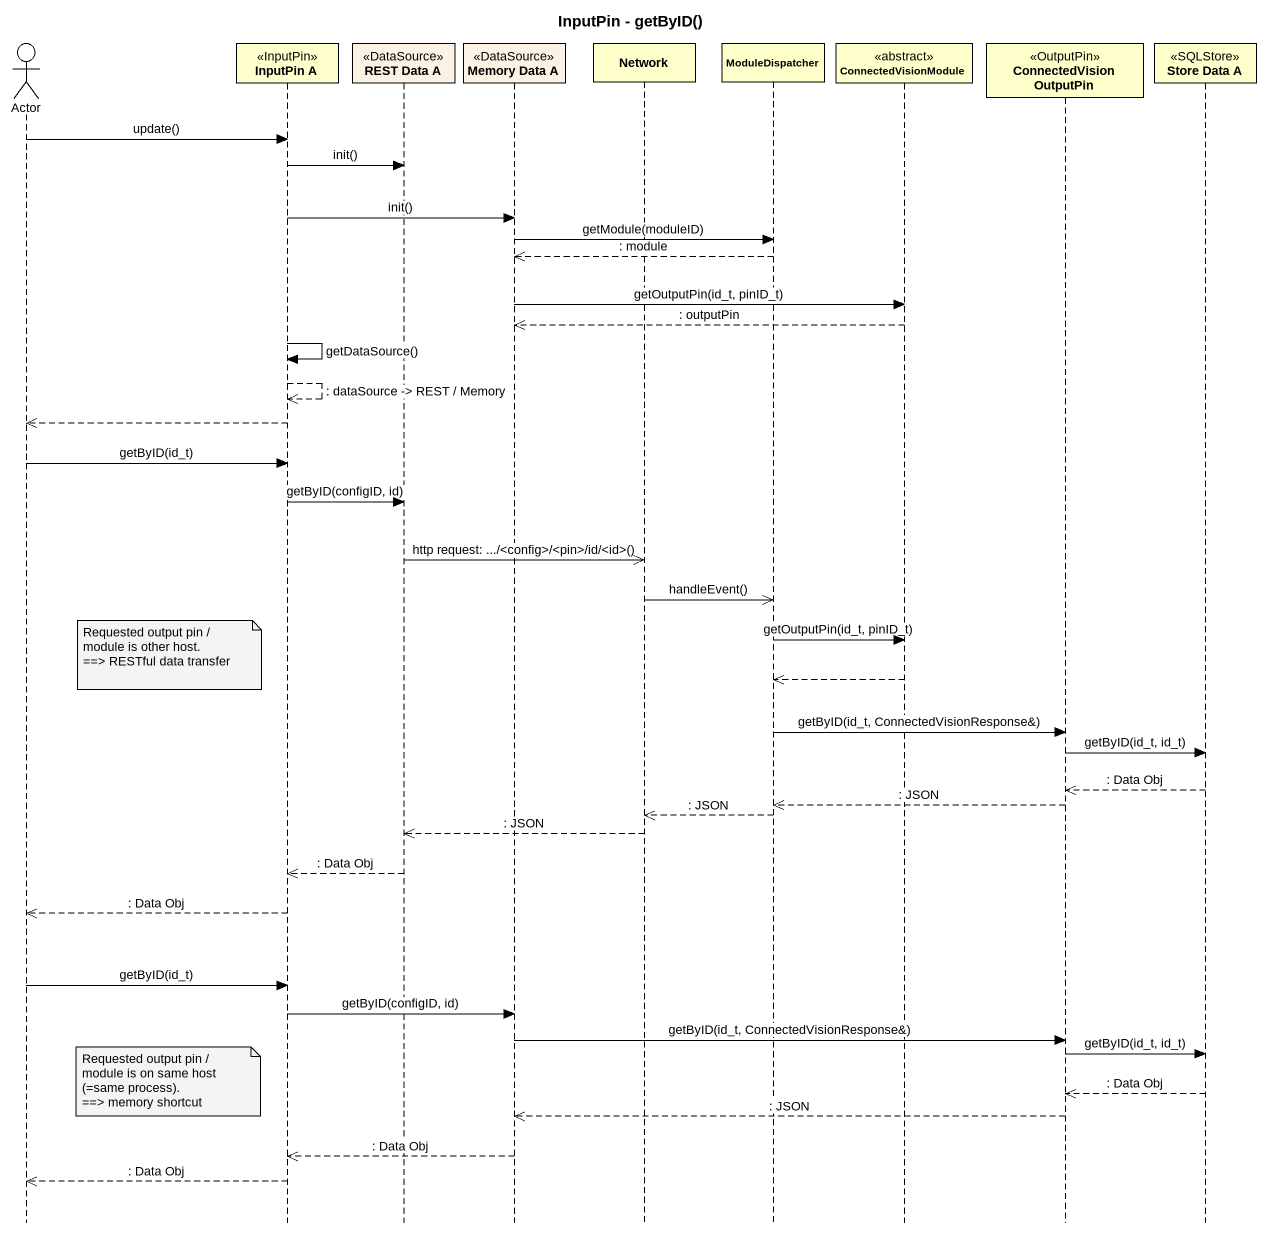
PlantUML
@startuml
title InputPin - getByID()
hide footbox
actor "Actor" as Actor_
participant "InputPin A" as InputPin_A <<InputPin>>
participant "REST Data A" as REST_Data_A <<DataSource>> #FCF2E3
participant "Memory Data A" as Memory_Data_A <<DataSource>> #FCF2E3
participant "Network" as Network_
participant ModuleDispatcher
participant ConnectedVisionModule <<abstract>>
participant "ConnectedVision OutputPin" as ConnectedVision_OutputPin <<OutputPin>>
participant "Store Data A" as Store_Data_A <<SQLStore>>

Actor_ -> InputPin_A : update()
InputPin_A -> REST_Data_A : init()
InputPin_A -> Memory_Data_A : init()
Memory_Data_A -> ModuleDispatcher : getModule(moduleID)
ModuleDispatcher -->> Memory_Data_A : : module
Memory_Data_A -> ConnectedVisionModule : getOutputPin(id_t, pinID_t)
ConnectedVisionModule -->> Memory_Data_A : : outputPin
InputPin_A -> InputPin_A : getDataSource()
InputPin_A -->> InputPin_A : : dataSource -> REST / Memory
InputPin_A -->> Actor_
Actor_ -> InputPin_A : getByID(id_t)
InputPin_A -> REST_Data_A : getByID(configID, id)
REST_Data_A ->> Network_ : http request: .../<config>/<pin>/id/<id>()
Network_ ->> ModuleDispatcher : handleEvent()
ModuleDispatcher -> ConnectedVisionModule : getOutputPin(id_t, pinID_t)
note left of InputPin_A
  Requested output pin / module is other host.
  ~==> RESTful data transfer
end note
ConnectedVisionModule -->> ModuleDispatcher
ModuleDispatcher -> ConnectedVision_OutputPin : getByID(id_t, ConnectedVisionResponse&)
ConnectedVision_OutputPin -> Store_Data_A : getByID(id_t, id_t)
Store_Data_A -->> ConnectedVision_OutputPin : : Data Obj
ConnectedVision_OutputPin -->> ModuleDispatcher : : JSON
ModuleDispatcher -->> Network_ : : JSON
Network_ -->> REST_Data_A : : JSON
REST_Data_A -->> InputPin_A : : Data Obj
InputPin_A -->> Actor_ : : Data Obj
Actor_ -> InputPin_A : getByID(id_t)
InputPin_A -> Memory_Data_A : getByID(configID, id)
Memory_Data_A -> ConnectedVision_OutputPin : getByID(id_t, ConnectedVisionResponse&)
ConnectedVision_OutputPin -> Store_Data_A : getByID(id_t, id_t)
note left of InputPin_A
  Requested output pin / module is on same host (=same process).
  ~==> memory shortcut
end note
Store_Data_A -->> ConnectedVision_OutputPin : : Data Obj
ConnectedVision_OutputPin -->> Memory_Data_A : : JSON
Memory_Data_A -->> InputPin_A : : Data Obj
InputPin_A -->> Actor_ : : Data Obj
@enduml
